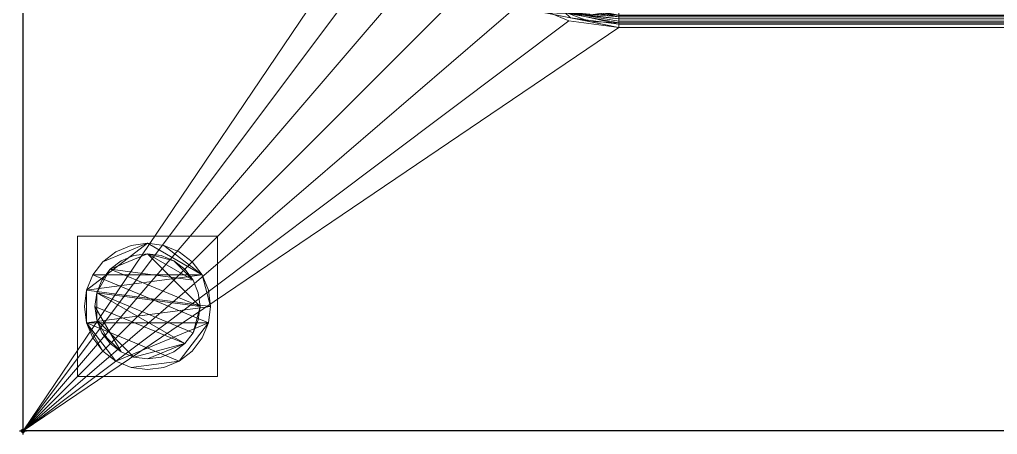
# Model space of a CAD drawing. Header units: millimetres. Extents: x -1 to 1801, y -701 to 1.
# Drawn here: x -1 to 278, y -701 to -582.8 of the extents above; entities that cross this region are included whole.
import ezdxf

# ---------------------------------------------------------------- set-up
doc = ezdxf.new("R2010")
doc.units = ezdxf.units.MM
doc.header["$PDMODE"] = 34
for name, color, linetype in [('IQ_200_2D', 1, 'Continuous'), ('IQ_200_3D', 1, 'Continuous'), ('IQ_INS_3D', 3, 'Continuous')]:
    doc.layers.add(name, color=color, linetype=linetype)

msp = doc.modelspace()

# ---------------------------------------------------------------- linework, layer by layer
at = {"layer": 'IQ_200_2D', "linetype": 'Continuous'}
for p, q in [((0, -700), (0, 0)), ((1800, -700), (0, -700))]:
    msp.add_line(p, q, dxfattribs=at)
at = {"layer": 'IQ_INS_3D'}
msp.add_point((0, -700), dxfattribs=at)

# ---------------------------------------------------------------- meshes
at = {"layer": 'IQ_200_3D', "lineweight": 18}
mesh = msp.add_polyface(dxfattribs=at)
corners = [(0, 0, 850), (0, -700, 850), (1800, -700, 850), (1800, 0, 850), (525, -230, 850), (525, -530, 850), (523.13, -544.24, 850), (517.63, -557.5, 850), (508.89, -568.89, 850), (497.5, -577.63, 850), (484.24, -583.13, 850), (470, -585, 850), (170, -585, 850), (155.76, -583.13, 850), (142.5, -577.63, 850), (131.11, -568.89, 850), (122.37, -557.5, 850), (116.87, -544.24, 850), (115, -530, 850), (115, -230, 850), (116.87, -215.76, 850), (122.37, -202.5, 850), (131.11, -191.11, 850), (142.5, -182.37, 850), (155.76, -176.87, 850), (170, -175, 850), (470, -175, 850), (484.24, -176.87, 850), (497.5, -182.37, 850), (508.89, -191.11, 850), (517.63, -202.5, 850), (523.13, -215.76, 850), (516, -168, 850), (516.55, -163.86, 850), (518.14, -160, 850), (520.69, -156.69, 850), (524, -154.14, 850), (527.86, -152.55, 850), (532, -152, 850), (536.14, -152.55, 850), (540, -154.14, 850), (543.31, -156.69, 850), (545.86, -160, 850), (547.45, -163.86, 850), (548, -168, 850), (547.45, -172.14, 850), (545.86, -176, 850), (543.31, -179.31, 850), (540, -181.86, 850), (536.14, -183.45, 850), (532, -184, 850), (527.86, -183.45, 850), (524, -181.86, 850), (520.69, -179.31, 850), (518.14, -176, 850), (516.55, -172.14, 850)]
mesh.append_faces([[corners[k] for k in face] for face in [(13, 1, 14), (17, 1, 18), (8, 2, 9), (22, 0, 23), (19, 0, 20), (41, 3, 42), (39, 3, 40), (37, 0, 38)]], dxfattribs={"vtx0": -1, "vtx1": -1})
mesh.append_faces([[corners[k] for k in face] for face in [(0, 19, 18, 1), (1, 17, 16), (1, 13, 12), (2, 10, 9), (2, 8, 7), (2, 11, 10), (0, 22, 21), (0, 21, 20), (0, 25, 24), (32, 28, 27, 33), (33, 27, 26, 34), (2, 6, 5), (29, 54, 53), (29, 52, 51, 30), (30, 51, 50), (2, 7, 6), (26, 35, 34), (0, 37, 36), (26, 36, 35), (2, 45, 44, 3), (3, 44, 43), (3, 41, 40)]], dxfattribs={"vtx0": -1, "vtx2": -1})
mesh.append_faces([[corners[k] for k in face] for face in [(36, 26, 25, 0), (5, 46, 45, 2)]], dxfattribs={"vtx0": -1, "vtx2": -1, "vtx3": -1})
mesh.append_faces([[corners[k] for k in face] for face in [(15, 14, 1), (16, 15, 1), (24, 23, 0), (32, 55, 28), (53, 52, 29), (48, 47, 4), (43, 42, 3)]], dxfattribs={"vtx1": -1, "vtx2": -1})
mesh.append_faces([[corners[k] for k in face] for face in [(2, 1, 12, 11), (29, 28, 55, 54), (47, 46, 5, 4), (50, 49, 31, 30), (49, 48, 4, 31), (0, 3, 39, 38)]], dxfattribs={"vtx1": -1, "vtx3": -1})
mesh = msp.add_polyface(dxfattribs=at)
corners = [(0, -13, 1000), (0, -13, 910), (0, -13.34, 907.41), (0, -14.34, 905), (0, -15.93, 902.93), (0, -18, 901.34), (0, -20.41, 900.34), (0, -23, 900), (0, -700, 900), (0, -700, 850), (0, 0, 850), (0, 0, 1000)]
mesh.append_faces([[corners[k] for k in face] for face in [(10, 1, 0, 11)]], dxfattribs={"vtx0": -1})
mesh.append_faces([[corners[k] for k in face] for face in [(4, 10, 5)]], dxfattribs={"vtx0": -1, "vtx1": -1})
mesh.append_faces([[corners[k] for k in face] for face in [(10, 4, 3), (10, 3, 2), (10, 2, 1), (10, 6, 5)]], dxfattribs={"vtx0": -1, "vtx2": -1})
mesh.append_faces([[corners[k] for k in face] for face in [(7, 6, 10)]], dxfattribs={"vtx1": -1, "vtx2": -1})
mesh.append_faces([[corners[k] for k in face] for face in [(10, 9, 8, 7)]], dxfattribs={"vtx3": -1})
mesh = msp.add_polyface(dxfattribs=at)
corners = [(0, -700, 900), (0, -23, 900), (1800, -23, 900), (1800, -700, 900), (525, -530, 900), (525, -230, 900), (523.13, -215.76, 900), (517.63, -202.5, 900), (508.89, -191.11, 900), (497.5, -182.37, 900), (484.24, -176.87, 900), (470, -175, 900), (170, -175, 900), (155.76, -176.87, 900), (142.5, -182.37, 900), (131.11, -191.11, 900), (122.37, -202.5, 900), (116.87, -215.76, 900), (115, -230, 900), (115, -530, 900), (116.87, -544.24, 900), (122.37, -557.5, 900), (131.11, -568.89, 900), (142.5, -577.63, 900), (155.76, -583.13, 900), (170, -585, 900), (470, -585, 900), (484.24, -583.13, 900), (497.5, -577.63, 900), (508.89, -568.89, 900), (517.63, -557.5, 900), (523.13, -544.24, 900), (548, -168, 900), (547.45, -163.86, 900), (545.86, -160, 900), (543.31, -156.69, 900), (540, -154.14, 900), (536.14, -152.55, 900), (532, -152, 900), (527.86, -152.55, 900), (524, -154.14, 900), (520.69, -156.69, 900), (518.14, -160, 900), (516.55, -163.86, 900), (516, -168, 900), (516.55, -172.14, 900), (518.14, -176, 900), (520.69, -179.31, 900), (524, -181.86, 900), (527.86, -183.45, 900), (532, -184, 900), (536.14, -183.45, 900), (540, -181.86, 900), (543.31, -179.31, 900), (545.86, -176, 900), (547.45, -172.14, 900)]
mesh.append_faces([[corners[k] for k in face] for face in [(15, 1, 16), (20, 0, 21), (27, 3, 28), (46, 8, 47), (35, 2, 36), (34, 2, 35), (32, 2, 33), (48, 7, 49), (53, 5, 54), (49, 7, 50), (30, 3, 31)]], dxfattribs={"vtx0": -1, "vtx1": -1})
mesh.append_faces([[corners[k] for k in face] for face in [(40, 1, 12, 11), (3, 54, 5, 4)]], dxfattribs={"vtx0": -1, "vtx1": -1, "vtx3": -1})
mesh.append_faces([[corners[k] for k in face] for face in [(1, 17, 16), (1, 15, 14), (9, 44, 43), (8, 46, 45, 9), (9, 45, 44), (9, 43, 42, 10), (41, 11, 10, 42), (0, 20, 19), (0, 23, 22), (3, 30, 29), (3, 29, 28), (0, 25, 24), (25, 0, 3, 26), (2, 38, 37), (11, 41, 40), (1, 40, 39), (2, 34, 33), (47, 8, 7, 48), (50, 7, 6, 51), (51, 6, 5, 52), (3, 4, 31), (5, 53, 52), (3, 55, 54)]], dxfattribs={"vtx0": -1, "vtx2": -1})
mesh.append_faces([[corners[k] for k in face] for face in [(13, 12, 1), (14, 13, 1), (18, 17, 1), (22, 21, 0), (24, 23, 0), (27, 26, 3), (37, 36, 2)]], dxfattribs={"vtx1": -1, "vtx2": -1})
mesh.append_faces([[corners[k] for k in face] for face in [(1, 0, 19, 18), (2, 1, 39, 38), (3, 2, 32, 55)]], dxfattribs={"vtx1": -1, "vtx3": -1})
mesh = msp.add_polyface(dxfattribs=at)
corners = [(170, -585, 850), (170, -585, 900), (155.76, -583.13, 900), (142.5, -577.63, 900), (131.11, -568.89, 900), (122.37, -557.5, 900), (116.87, -544.24, 900), (115, -530, 900), (115, -530, 850), (116.87, -544.24, 850), (122.37, -557.5, 850), (131.11, -568.89, 850), (142.5, -577.63, 850), (155.76, -583.13, 850)]
mesh.append_faces([[corners[k] for k in face] for face in [(13, 2, 1, 0)]], dxfattribs={"vtx0": -1})
mesh.append_faces([[corners[k] for k in face] for face in [(2, 13, 12, 3)]], dxfattribs={"vtx0": -1, "vtx2": -1})
mesh.append_faces([[corners[k] for k in face] for face in [(7, 6, 9, 8)]], dxfattribs={"vtx1": -1})
mesh.append_faces([[corners[k] for k in face] for face in [(4, 3, 12, 11), (6, 5, 10, 9), (11, 10, 5, 4)]], dxfattribs={"vtx1": -1, "vtx3": -1})
mesh = msp.add_polyface(dxfattribs=at)
corners = [(120, -530, 895), (123.81, -549.13, 895), (134.64, -565.36, 895), (150.87, -576.19, 895), (170, -580, 895), (170, -580.17, 896.29), (170, -580.67, 897.5), (170, -581.46, 898.54), (170, -582.5, 899.33), (170, -583.71, 899.83), (170, -585, 900), (148.95, -580.81, 900), (131.11, -568.89, 900), (119.19, -551.05, 900), (115, -530, 900), (116.29, -530, 899.83), (117.5, -530, 899.33), (118.54, -530, 898.54), (119.33, -530, 897.5), (119.83, -530, 896.29), (121.24, -545.07, 898.04), (154.93, -578.76, 898.04), (116.66, -538.35, 900), (161.65, -583.34, 900), (121.51, -537.59, 895), (162.41, -578.49, 895), (127.91, -558.12, 897.4), (139.11, -570.88, 898.3), (119.02, -544.34, 899.56), (124.68, -556.75, 899.4), (155.66, -580.98, 899.56), (144.55, -576.28, 899.5), (135.71, -570.39, 899.57), (140.03, -574.85, 900), (129.23, -557.24, 895), (142.76, -570.77, 895), (125.15, -559.97, 900)]
mesh.append_faces([[corners[k] for k in face] for face in [(22, 15, 14)]], dxfattribs={"vtx0": -1})
mesh.append_faces([[corners[k] for k in face] for face in [(24, 20, 1), (35, 27, 3), (34, 26, 2)]], dxfattribs={"vtx0": -1, "vtx1": -1})
mesh.append_faces([[corners[k] for k in face] for face in [(25, 21, 6), (1, 20, 26), (15, 22, 28), (26, 20, 29), (27, 32, 31), (13, 29, 28), (18, 20, 24), (20, 28, 29), (27, 31, 21), (20, 17, 28), (7, 21, 30), (31, 30, 21), (27, 2, 26), (26, 29, 32), (30, 23, 9), (11, 30, 31), (27, 21, 3), (27, 26, 32), (33, 31, 32), (32, 29, 12)]], dxfattribs={"vtx0": -1, "vtx1": -1, "vtx2": -1})
mesh.append_faces([[corners[k] for k in face] for face in [(28, 22, 13), (24, 19, 18), (20, 18, 17), (21, 7, 6), (21, 25, 3), (30, 8, 7), (30, 9, 8), (30, 11, 23), (32, 12, 33), (29, 13, 36)]], dxfattribs={"vtx0": -1, "vtx2": -1})
mesh.append_faces([[corners[k] for k in face] for face in [(17, 16, 28), (16, 15, 28), (34, 1, 26), (6, 5, 25), (36, 12, 29), (33, 11, 31), (35, 2, 27)]], dxfattribs={"vtx1": -1, "vtx2": -1})
mesh.append_faces([[corners[k] for k in face] for face in [(5, 4, 25), (23, 10, 9), (24, 0, 19)]], dxfattribs={"vtx2": -1})
mesh = msp.add_polyface(dxfattribs=at)
corners = [(115, -530, 898.5), (115, -530, 900), (119.19, -551.05, 900), (131.11, -568.89, 900), (148.95, -580.81, 900), (170, -585, 900), (170, -585, 898.5), (148.95, -580.81, 898.5), (131.11, -568.89, 898.5), (119.19, -551.05, 898.5), (116.57, -537.89, 898.5), (117.09, -540.52, 900), (125.15, -559.97, 898.5), (125.15, -559.97, 900), (140.03, -574.85, 900), (140.03, -574.85, 898.5), (159.48, -582.91, 898.5), (159.48, -582.91, 900)]
mesh.append_faces([[corners[k] for k in face] for face in [(11, 10, 9)]], dxfattribs={"vtx0": -1, "vtx2": -1})
mesh.append_faces([[corners[k] for k in face] for face in [(0, 10, 1), (5, 17, 16, 6)]], dxfattribs={"vtx1": -1})
mesh.append_faces([[corners[k] for k in face] for face in [(2, 11, 9), (11, 1, 10)]], dxfattribs={"vtx1": -1, "vtx2": -1})
mesh.append_faces([[corners[k] for k in face] for face in [(12, 8, 3, 13), (9, 12, 13, 2), (14, 3, 8, 15), (7, 16, 17, 4), (15, 7, 4, 14)]], dxfattribs={"vtx1": -1, "vtx3": -1})
mesh = msp.add_polyface(dxfattribs=at)
corners = [(170, -581.5, 895), (150.29, -577.58, 895), (133.58, -566.42, 895), (122.42, -549.71, 895), (118.5, -530, 895), (118.38, -530, 895.91), (118.03, -530, 896.75), (117.47, -530, 897.47), (116.75, -530, 898.03), (115.91, -530, 898.38), (115, -530, 898.5), (119.19, -551.05, 898.5), (131.11, -568.89, 898.5), (148.95, -580.81, 898.5), (170, -585, 898.5), (170, -584.09, 898.38), (170, -583.25, 898.03), (170, -582.53, 897.47), (170, -581.97, 896.75), (170, -581.62, 895.91), (119.49, -545.61, 897.78), (154.39, -580.51, 897.78), (121.08, -542.96, 895), (157.04, -578.92, 895), (117.75, -543.84, 898.5), (156.16, -582.25, 898.5), (120.88, -546.57, 896.51), (128.58, -562.28, 897.46), (153.43, -579.12, 896.51), (140.36, -573.29, 897.42), (123.34, -553.81, 897.32), (125.15, -559.97, 898.5), (124.25, -557.79, 898.18), (130.11, -565.85, 898.22), (140.03, -574.85, 898.5), (144.73, -577.27, 898.21), (141.94, -572, 895), (128, -558.06, 895)]
mesh.append_faces([[corners[k] for k in face] for face in [(22, 5, 4), (25, 15, 14)]], dxfattribs={"vtx0": -1})
mesh.append_faces([[corners[k] for k in face] for face in [(2, 27, 37), (16, 21, 17), (23, 28, 1), (34, 35, 13), (1, 28, 36), (37, 26, 3)]], dxfattribs={"vtx0": -1, "vtx1": -1})
mesh.append_faces([[corners[k] for k in face] for face in [(32, 27, 33), (21, 28, 18), (24, 9, 20), (37, 30, 26), (6, 26, 20), (32, 33, 31), (20, 30, 32), (30, 37, 27), (27, 32, 30), (15, 25, 21), (29, 36, 28), (5, 22, 26), (28, 21, 29), (11, 20, 32), (30, 20, 26), (28, 23, 19), (35, 33, 29), (29, 27, 2), (33, 27, 29), (33, 35, 34), (35, 21, 13), (35, 29, 21)]], dxfattribs={"vtx0": -1, "vtx1": -1, "vtx2": -1})
mesh.append_faces([[corners[k] for k in face] for face in [(20, 9, 8), (20, 8, 7), (26, 22, 3), (28, 19, 18), (21, 25, 13), (29, 2, 36)]], dxfattribs={"vtx0": -1, "vtx2": -1})
mesh.append_faces([[corners[k] for k in face] for face in [(11, 24, 20), (16, 15, 21), (6, 5, 26), (31, 11, 32), (7, 6, 20), (18, 17, 21), (34, 12, 33), (12, 31, 33)]], dxfattribs={"vtx1": -1, "vtx2": -1})
mesh.append_faces([[corners[k] for k in face] for face in [(23, 0, 19), (24, 10, 9)]], dxfattribs={"vtx2": -1})
mesh = msp.add_polyface(dxfattribs=at)
corners = [(170, -580, 895), (470, -580, 895), (470, -580.17, 896.29), (470, -580.67, 897.5), (470, -581.46, 898.54), (470, -582.5, 899.33), (470, -583.71, 899.83), (470, -585, 900), (170, -585, 900), (170, -583.71, 899.83), (170, -582.5, 899.33), (170, -581.46, 898.54), (170, -580.67, 897.5), (170, -580.17, 896.29)]
mesh.append_faces([[corners[k] for k in face] for face in [(12, 3, 2, 13)]], dxfattribs={"vtx0": -1, "vtx2": -1})
mesh.append_faces([[corners[k] for k in face] for face in [(0, 13, 2, 1)]], dxfattribs={"vtx1": -1})
mesh.append_faces([[corners[k] for k in face] for face in [(4, 3, 12, 11), (10, 9, 6, 5), (5, 4, 11, 10)]], dxfattribs={"vtx1": -1, "vtx3": -1})
mesh.append_faces([[corners[k] for k in face] for face in [(9, 8, 7, 6)]], dxfattribs={"vtx3": -1})
mesh = msp.add_polyface(dxfattribs=at)
corners = [(470, -581.5, 895), (170, -581.5, 895), (170, -581.62, 895.91), (170, -581.97, 896.75), (170, -582.53, 897.47), (170, -583.25, 898.03), (170, -584.09, 898.38), (170, -585, 898.5), (470, -585, 898.5), (470, -584.09, 898.38), (470, -583.25, 898.03), (470, -582.53, 897.47), (470, -581.97, 896.75), (470, -581.62, 895.91)]
mesh.append_faces([[corners[k] for k in face] for face in [(0, 13, 2, 1)]], dxfattribs={"vtx1": -1})
mesh.append_faces([[corners[k] for k in face] for face in [(10, 9, 6, 5), (11, 10, 5, 4), (13, 12, 3, 2), (4, 3, 12, 11)]], dxfattribs={"vtx1": -1, "vtx3": -1})
mesh.append_faces([[corners[k] for k in face] for face in [(9, 8, 7, 6)]], dxfattribs={"vtx3": -1})
mesh = msp.add_polyface(dxfattribs=at)
corners = [(470, -585, 900), (170, -585, 900), (170, -585, 850), (470, -585, 850)]
mesh.append_faces([[corners[k] for k in face] for face in [(3, 2, 1, 0)]])
mesh = msp.add_polyface(dxfattribs=at)
corners = [(170, -585, 900), (470, -585, 900), (470, -585, 898.5), (170, -585, 898.5)]
mesh.append_faces([[corners[k] for k in face] for face in [(3, 2, 1, 0)]])
mesh = msp.add_polyface(dxfattribs=at)
corners = [(55.5, -644.5, 850), (55.5, -684.5, 850), (15.5, -684.5, 850), (15.5, -644.5, 850)]
mesh.append_faces([[corners[k] for k in face] for face in [(3, 2, 1, 0)]])
mesh = msp.add_polyface(dxfattribs=at)
corners = [(15.5, -684.5, 75), (55.5, -684.5, 75), (55.5, -644.5, 75), (15.5, -644.5, 75)]
mesh.append_faces([[corners[k] for k in face] for face in [(3, 2, 1, 0)]])
mesh = msp.add_polyface(dxfattribs=at)
corners = [(15.5, -644.5, 850), (15.5, -644.5, 75), (55.5, -644.5, 75), (55.5, -644.5, 850)]
mesh.append_faces([[corners[k] for k in face] for face in [(3, 2, 1, 0)]])
mesh = msp.add_polyface(dxfattribs=at)
corners = [(15.5, -684.5, 850), (15.5, -684.5, 75), (15.5, -644.5, 75), (15.5, -644.5, 850)]
mesh.append_faces([[corners[k] for k in face] for face in [(3, 2, 1, 0)]])
mesh = msp.add_polyface(dxfattribs=at)
corners = [(55.5, -644.5, 850), (55.5, -644.5, 75), (55.5, -684.5, 75), (55.5, -684.5, 850)]
mesh.append_faces([[corners[k] for k in face] for face in [(3, 2, 1, 0)]])
mesh = msp.add_polyface(dxfattribs=at)
corners = [(53.5, -664.5, 5), (52.89, -669.16, 5), (51.09, -673.5, 5), (48.23, -677.23, 5), (44.5, -680.09, 5), (40.16, -681.89, 5), (35.5, -682.5, 5), (30.84, -681.89, 5), (26.5, -680.09, 5), (22.77, -677.23, 5), (19.91, -673.5, 5), (18.11, -669.16, 5), (17.5, -664.5, 5), (18.11, -659.84, 5), (19.91, -655.5, 5), (22.77, -651.77, 5), (26.5, -648.91, 5), (30.84, -647.11, 5), (35.5, -646.5, 5), (40.16, -647.11, 5), (44.5, -648.91, 5), (48.23, -651.77, 5), (51.09, -655.5, 5), (52.89, -659.84, 5)]
mesh.append_faces([[corners[k] for k in face] for face in [(1, 4, 3, 2), (15, 18, 17, 16)]], dxfattribs={"vtx0": -1})
mesh.append_faces([[corners[k] for k in face] for face in [(11, 8, 7, 4), (4, 1, 0, 11), (22, 19, 18, 13)]], dxfattribs={"vtx0": -1, "vtx2": -1, "vtx3": -1})
mesh.append_faces([[corners[k] for k in face] for face in [(18, 15, 14, 13), (13, 0, 23, 22)]], dxfattribs={"vtx0": -1, "vtx3": -1})
mesh.append_faces([[corners[k] for k in face] for face in [(10, 9, 8, 11)]], dxfattribs={"vtx2": -1})
mesh.append_faces([[corners[k] for k in face] for face in [(13, 12, 11, 0)]], dxfattribs={"vtx2": -1, "vtx3": -1})
mesh.append_faces([[corners[k] for k in face] for face in [(7, 6, 5, 4), (22, 21, 20, 19)]], dxfattribs={"vtx3": -1})
mesh = msp.add_polyface(dxfattribs=at)
corners = [(53.5, -664.5, 0), (52.89, -659.84, 0), (51.09, -655.5, 0), (48.23, -651.77, 0), (44.5, -648.91, 0), (40.16, -647.11, 0), (35.5, -646.5, 0), (30.84, -647.11, 0), (26.5, -648.91, 0), (22.77, -651.77, 0), (19.91, -655.5, 0), (18.11, -659.84, 0), (17.5, -664.5, 0), (18.11, -669.16, 0), (19.91, -673.5, 0), (22.77, -677.23, 0), (26.5, -680.09, 0), (30.84, -681.89, 0), (35.5, -682.5, 0), (40.16, -681.89, 0), (44.5, -680.09, 0), (48.23, -677.23, 0), (51.09, -673.5, 0), (52.89, -669.16, 0)]
mesh.append_faces([[corners[k] for k in face] for face in [(2, 5, 4, 3), (17, 20, 19, 18)]], dxfattribs={"vtx0": -1})
mesh.append_faces([[corners[k] for k in face] for face in [(15, 13, 23, 16)]], dxfattribs={"vtx0": -1, "vtx1": -1, "vtx2": -1})
mesh.append_faces([[corners[k] for k in face] for face in [(6, 2, 10, 9)]], dxfattribs={"vtx0": -1, "vtx1": -1, "vtx3": -1})
mesh.append_faces([[corners[k] for k in face] for face in [(13, 11, 10, 23), (20, 17, 16, 23)]], dxfattribs={"vtx0": -1, "vtx2": -1, "vtx3": -1})
mesh.append_faces([[corners[k] for k in face] for face in [(1, 0, 2), (14, 13, 15), (12, 11, 13)]], dxfattribs={"vtx1": -1})
mesh.append_faces([[corners[k] for k in face] for face in [(6, 5, 2)]], dxfattribs={"vtx1": -1, "vtx2": -1})
mesh.append_faces([[corners[k] for k in face] for face in [(0, 23, 10, 2)]], dxfattribs={"vtx1": -1, "vtx2": -1, "vtx3": -1})
mesh.append_faces([[corners[k] for k in face] for face in [(9, 8, 7, 6), (23, 22, 21, 20)]], dxfattribs={"vtx3": -1})
mesh = msp.add_polyface(dxfattribs=at)
corners = [(53.5, -664.5, 5), (52.89, -659.84, 5), (51.09, -655.5, 5), (48.23, -651.77, 5), (44.5, -648.91, 5), (40.16, -647.11, 5), (35.5, -646.5, 5), (30.84, -647.11, 5), (26.5, -648.91, 5), (22.77, -651.77, 5), (19.91, -655.5, 5), (18.11, -659.84, 5), (17.5, -664.5, 5), (17.5, -664.5, 0), (18.11, -659.84, 0), (19.91, -655.5, 0), (22.77, -651.77, 0), (26.5, -648.91, 0), (30.84, -647.11, 0), (35.5, -646.5, 0), (40.16, -647.11, 0), (44.5, -648.91, 0), (48.23, -651.77, 0), (51.09, -655.5, 0), (52.89, -659.84, 0), (53.5, -664.5, 0)]
mesh.append_faces([[corners[k] for k in face] for face in [(12, 11, 14, 13), (25, 24, 1, 0)]], dxfattribs={"vtx1": -1})
mesh.append_faces([[corners[k] for k in face] for face in [(11, 10, 15, 14), (9, 8, 17, 16), (10, 9, 16, 15), (8, 7, 18, 17), (19, 18, 7, 6), (6, 5, 20, 19), (5, 4, 21, 20), (3, 2, 23, 22), (4, 3, 22, 21), (2, 1, 24, 23)]], dxfattribs={"vtx1": -1, "vtx3": -1})
mesh = msp.add_polyface(dxfattribs=at)
corners = [(50.5, -664.5, 75), (49.99, -668.38, 75), (48.49, -672, 75), (46.11, -675.11, 75), (43, -677.49, 75), (39.38, -678.99, 75), (35.5, -679.5, 75), (31.62, -678.99, 75), (28, -677.49, 75), (24.89, -675.11, 75), (22.51, -672, 75), (21.01, -668.38, 75), (20.5, -664.5, 75), (21.01, -660.62, 75), (22.51, -657, 75), (24.89, -653.89, 75), (28, -651.51, 75), (31.62, -650.01, 75), (35.5, -649.5, 75), (39.38, -650.01, 75), (43, -651.51, 75), (46.11, -653.89, 75), (48.49, -657, 75), (49.99, -660.62, 75)]
mesh.append_faces([[corners[k] for k in face] for face in [(3, 6, 5, 4), (18, 20, 19)]], dxfattribs={"vtx0": -1})
mesh.append_faces([[corners[k] for k in face] for face in [(10, 8, 12, 11), (6, 3, 7)]], dxfattribs={"vtx0": -1, "vtx1": -1})
mesh.append_faces([[corners[k] for k in face] for face in [(20, 18, 15, 22)]], dxfattribs={"vtx0": -1, "vtx1": -1, "vtx2": -1, "vtx3": -1})
mesh.append_faces([[corners[k] for k in face] for face in [(12, 3, 2, 13)]], dxfattribs={"vtx0": -1, "vtx2": -1})
mesh.append_faces([[corners[k] for k in face] for face in [(12, 8, 7, 3)]], dxfattribs={"vtx0": -1, "vtx2": -1, "vtx3": -1})
mesh.append_faces([[corners[k] for k in face] for face in [(13, 2, 1, 0), (0, 15, 14, 13), (15, 0, 23, 22)]], dxfattribs={"vtx0": -1, "vtx3": -1})
mesh.append_faces([[corners[k] for k in face] for face in [(9, 8, 10), (16, 15, 18, 17), (21, 20, 22)]], dxfattribs={"vtx1": -1})
mesh = msp.add_polyface(dxfattribs=at)
corners = [(50.5, -664.5, 5), (49.99, -660.62, 5), (48.49, -657, 5), (46.11, -653.89, 5), (43, -651.51, 5), (39.38, -650.01, 5), (35.5, -649.5, 5), (31.62, -650.01, 5), (28, -651.51, 5), (24.89, -653.89, 5), (22.51, -657, 5), (21.01, -660.62, 5), (20.5, -664.5, 5), (21.01, -668.38, 5), (22.51, -672, 5), (24.89, -675.11, 5), (28, -677.49, 5), (31.62, -678.99, 5), (35.5, -679.5, 5), (39.38, -678.99, 5), (43, -677.49, 5), (46.11, -675.11, 5), (48.49, -672, 5), (49.99, -668.38, 5)]
mesh.append_faces([[corners[k] for k in face] for face in [(22, 0, 23), (11, 13, 12)]], dxfattribs={"vtx0": -1})
mesh.append_faces([[corners[k] for k in face] for face in [(15, 13, 17, 16), (17, 21, 18)]], dxfattribs={"vtx0": -1, "vtx1": -1})
mesh.append_faces([[corners[k] for k in face] for face in [(21, 11, 0, 22)]], dxfattribs={"vtx0": -1, "vtx1": -1, "vtx2": -1})
mesh.append_faces([[corners[k] for k in face] for face in [(11, 9, 6, 0), (17, 13, 11, 21)]], dxfattribs={"vtx0": -1, "vtx1": -1, "vtx2": -1, "vtx3": -1})
mesh.append_faces([[corners[k] for k in face] for face in [(2, 6, 5, 4), (6, 2, 1, 0)]], dxfattribs={"vtx0": -1, "vtx3": -1})
mesh.append_faces([[corners[k] for k in face] for face in [(3, 2, 4), (14, 13, 15)]], dxfattribs={"vtx1": -1})
mesh.append_faces([[corners[k] for k in face] for face in [(8, 7, 6, 9), (11, 10, 9)]], dxfattribs={"vtx2": -1})
mesh.append_faces([[corners[k] for k in face] for face in [(21, 20, 19, 18)]], dxfattribs={"vtx3": -1})
mesh = msp.add_polyface(dxfattribs=at)
corners = [(50.5, -664.5, 75), (49.99, -660.62, 75), (48.49, -657, 75), (46.11, -653.89, 75), (43, -651.51, 75), (39.38, -650.01, 75), (35.5, -649.5, 75), (31.62, -650.01, 75), (28, -651.51, 75), (24.89, -653.89, 75), (22.51, -657, 75), (21.01, -660.62, 75), (20.5, -664.5, 75), (20.5, -664.5, 5), (21.01, -660.62, 5), (22.51, -657, 5), (24.89, -653.89, 5), (28, -651.51, 5), (31.62, -650.01, 5), (35.5, -649.5, 5), (39.38, -650.01, 5), (43, -651.51, 5), (46.11, -653.89, 5), (48.49, -657, 5), (49.99, -660.62, 5), (50.5, -664.5, 5)]
mesh.append_faces([[corners[k] for k in face] for face in [(7, 18, 17, 8), (8, 17, 16, 9), (6, 19, 18, 7), (14, 11, 10, 15), (4, 21, 20, 5), (3, 22, 21, 4), (1, 24, 23, 2), (2, 23, 22, 3), (19, 6, 5, 20)]], dxfattribs={"vtx0": -1, "vtx2": -1})
mesh.append_faces([[corners[k] for k in face] for face in [(12, 11, 14, 13)]], dxfattribs={"vtx1": -1})
mesh.append_faces([[corners[k] for k in face] for face in [(16, 15, 10, 9)]], dxfattribs={"vtx1": -1, "vtx3": -1})
mesh.append_faces([[corners[k] for k in face] for face in [(0, 25, 24, 1)]], dxfattribs={"vtx2": -1})
mesh = msp.add_polyface(dxfattribs=at)
corners = [(17.5, -664.5, 5), (18.11, -669.16, 5), (19.91, -673.5, 5), (22.77, -677.23, 5), (26.5, -680.09, 5), (30.84, -681.89, 5), (35.5, -682.5, 5), (40.16, -681.89, 5), (44.5, -680.09, 5), (48.23, -677.23, 5), (51.09, -673.5, 5), (52.89, -669.16, 5), (53.5, -664.5, 5), (53.5, -664.5, 0), (52.89, -669.16, 0), (51.09, -673.5, 0), (48.23, -677.23, 0), (44.5, -680.09, 0), (40.16, -681.89, 0), (35.5, -682.5, 0), (30.84, -681.89, 0), (26.5, -680.09, 0), (22.77, -677.23, 0), (19.91, -673.5, 0), (18.11, -669.16, 0), (17.5, -664.5, 0)]
mesh.append_faces([[corners[k] for k in face] for face in [(12, 11, 14, 13), (25, 24, 1, 0)]], dxfattribs={"vtx1": -1})
mesh.append_faces([[corners[k] for k in face] for face in [(11, 10, 15, 14), (9, 8, 17, 16), (10, 9, 16, 15), (8, 7, 18, 17), (19, 18, 7, 6), (6, 5, 20, 19), (5, 4, 21, 20), (3, 2, 23, 22), (4, 3, 22, 21), (2, 1, 24, 23)]], dxfattribs={"vtx1": -1, "vtx3": -1})
mesh = msp.add_polyface(dxfattribs=at)
corners = [(20.5, -664.5, 75), (21.01, -668.38, 75), (22.51, -672, 75), (24.89, -675.11, 75), (28, -677.49, 75), (31.62, -678.99, 75), (35.5, -679.5, 75), (39.38, -678.99, 75), (43, -677.49, 75), (46.11, -675.11, 75), (48.49, -672, 75), (49.99, -668.38, 75), (50.5, -664.5, 75), (50.5, -664.5, 5), (49.99, -668.38, 5), (48.49, -672, 5), (46.11, -675.11, 5), (43, -677.49, 5), (39.38, -678.99, 5), (35.5, -679.5, 5), (31.62, -678.99, 5), (28, -677.49, 5), (24.89, -675.11, 5), (22.51, -672, 5), (21.01, -668.38, 5), (20.5, -664.5, 5)]
mesh.append_faces([[corners[k] for k in face] for face in [(11, 14, 13, 12)]], dxfattribs={"vtx0": -1})
mesh.append_faces([[corners[k] for k in face] for face in [(10, 15, 14, 11), (9, 16, 15, 10), (7, 18, 17, 8), (8, 17, 16, 9), (6, 19, 18, 7), (4, 21, 20, 5), (3, 22, 21, 4), (1, 24, 23, 2), (2, 23, 22, 3), (19, 6, 5, 20)]], dxfattribs={"vtx0": -1, "vtx2": -1})
mesh.append_faces([[corners[k] for k in face] for face in [(0, 25, 24, 1)]], dxfattribs={"vtx2": -1})
mesh = msp.add_polyface(dxfattribs=at)
corners = [(55.5, -684.5, 850), (55.5, -684.5, 75), (15.5, -684.5, 75), (15.5, -684.5, 850)]
mesh.append_faces([[corners[k] for k in face] for face in [(3, 2, 1, 0)]])
mesh = msp.add_polyface(dxfattribs=at)
corners = [(0, -700, 900), (1800, -700, 900), (1800, -700, 850), (0, -700, 850)]
mesh.append_faces([[corners[k] for k in face] for face in [(3, 2, 1, 0)]])

doc.saveas('drawing.dxf')
